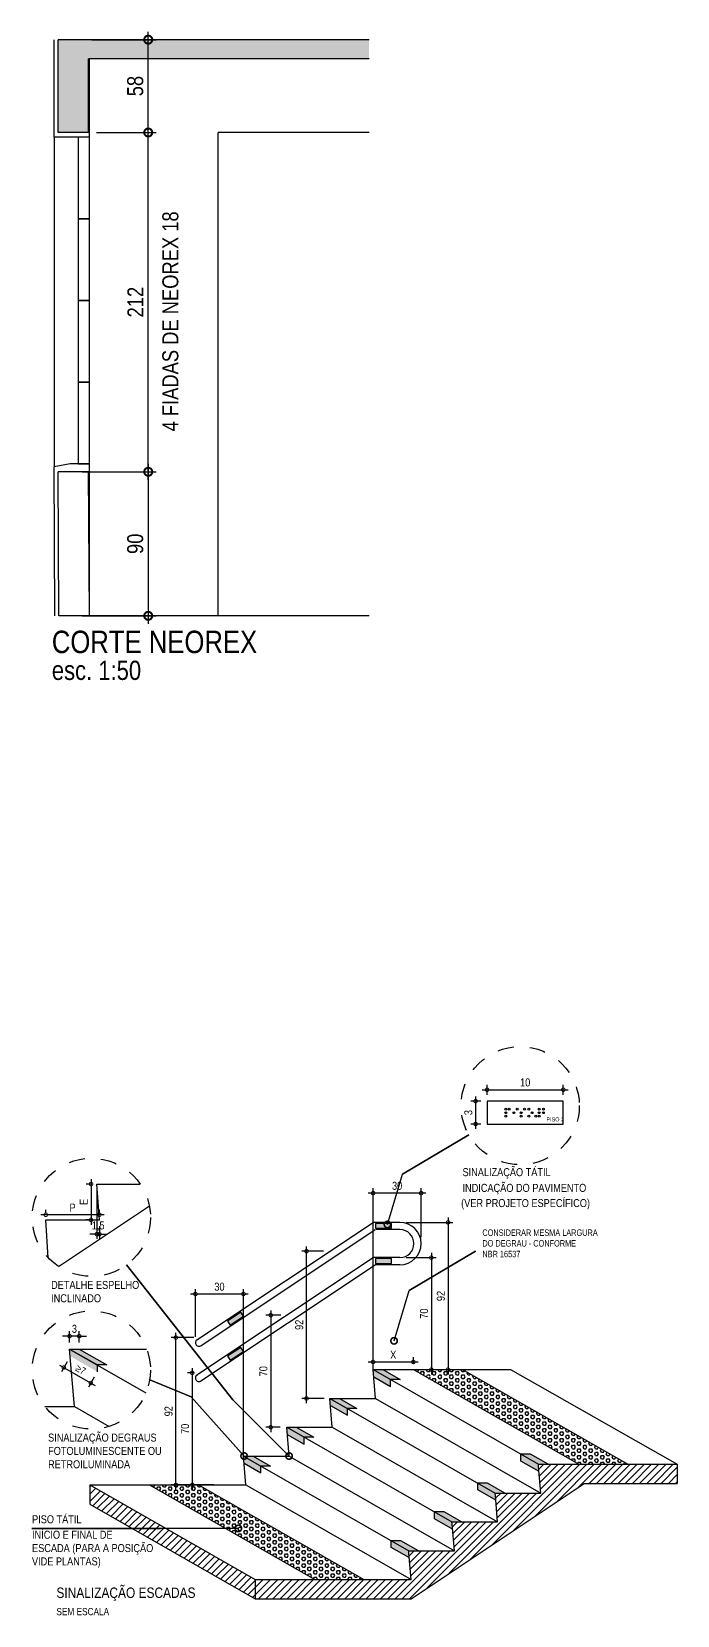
# Model space of a CAD drawing. Header units: metres. Extents: x -133 to 570, y -18 to 184.
# Drawn here: x 83.72 to 87.75, y 14.95 to 24.85 of the extents above; entities that cross this region are included whole.
import ezdxf
from ezdxf.enums import TextEntityAlignment as Align

# ---------------------------------------------------------------- set-up
doc = ezdxf.new("R2010")
doc.units = ezdxf.units.M
doc.header["$PDMODE"] = 1
doc.linetypes.add('8231-CRF-1$0$DASHDOT', pattern=[1, 0.5, -0.25, 0, -0.25])
doc.linetypes.add('DASHEDX2', pattern=[1.5, 1, -0.5])
for name, color, linetype in [('ARQ-ALV ACAB', 4, 'Continuous'), ('ARQ-AUX1', 1, 'Continuous'), ('ARQ-AUX3', 3, 'Continuous'), ('ARQ-DIM', 2, 'Continuous'), ('ARQ-PRJ', 7, 'DASHEDX2'), ('ARQ-SIM', 1, 'Continuous'), ('ARQ-TXT', 2, 'Continuous'), ('ARQ-TXT EMBASAM', 2, 'Continuous'), ('ES-CORTE', 2, 'Continuous')]:
    doc.layers.add(name, color=color, linetype=linetype)
doc.styles.add('8231-CRF-1$0$r80-e25', font='romans.shx', dxfattribs={"height": 0.05})
doc.styles.add('Adesa', font='ARIALN.TTF')
doc.dimstyles.new('8231-CRF-1$0$25', dxfattribs={"dimtxt": 0.01, "dimasz": 0.0505, "dimexe": 0.022, "dimexo": 0.0295, "dimgap": 0.012, "dimtad": 1, "dimzin": 4, "dimdsep": 46, "dimtxsty": '8231-CRF-1$0$r80-e25', "dimblk1": '8231-CRF-1$0$_DOTSMALL', "dimblk2": '8231-CRF-1$0$_DOTSMALL', "dimsah": 1, "dimcen": 0.1, "dimdle": 0.0275, "dimclrd": 1, "dimclre": 1, "dimclrt": 3, "dimadec": 0, "dimazin": 0, "dimtfac": 1, "dimtix": 1, "dimtmove": 2, "dimatfit": 3, "dimldrblk": '8231-CRF-1$0$_DOTSMALL', "dimfxl": 1, "dimtolj": 1, "dimtzin": 4, "dimarcsym": 0})
doc.dimstyles.new('ADESA 1-0025', dxfattribs={"dimtxt": 0.05, "dimasz": 0.045, "dimexe": 0.03, "dimexo": 0.04, "dimgap": 0.02, "dimtad": 1, "dimtoh": 1, "dimdec": 0, "dimlfac": 100, "dimzin": 4, "dimtxsty": 'Adesa', "dimblk": 'DOTSMALL', "dimcen": 1, "dimdle": 0.03, "dimclrd": 1, "dimclre": 1, "dimclrt": 256, "dimazin": 1, "dimtm": 1e-09, "dimtfac": 1, "dimtdec": 0, "dimtix": 1, "dimtmove": 2, "dimatfit": 0, "dimldrblk": 'DOTSMALL', "dimfxl": 0.8, "dimtvp": 2, "dimtolj": 1, "dimtzin": 0, "dimarcsym": 0})
doc.dimstyles.new('ADESA 1-0050', dxfattribs={"dimtxt": 0.1, "dimasz": 0.1, "dimexe": 0.05, "dimexo": 0.05, "dimgap": 0.03, "dimtad": 1, "dimdec": 1, "dimlfac": 100, "dimzin": 12, "dimtxsty": 'Adesa', "dimblk": 'DOTSMALL', "dimcen": 1, "dimdle": 0.05, "dimclrd": 1, "dimclre": 1, "dimclrt": 256, "dimazin": 3, "dimtm": 1e-09, "dimtfac": 1, "dimtdec": 1, "dimtmove": 1, "dimatfit": 0, "dimldrblk": 'DOTSMALL', "dimfxl": 0.8, "dimtvp": 2, "dimtolj": 1, "dimtzin": 0, "dimarcsym": 0})

# ---------------------------------------------------------------- blocks, each defined once
blk = doc.blocks.new('PL NEOREX 18')
at = {"layer": 'ARQ-AUX1'}
blk.add_lwpolyline([(0, 0), (0.51, 0), (0.51, -0.07), (0, -0.07)], close=True, dxfattribs=at)
blk = doc.blocks.new('_DotSmall')
at = {"color": 0, "linetype": 'ByBlock', "const_width": 0.5}
blk.add_lwpolyline([(-0.0625, 0, 1), (0.0625, 0, 1)], format="xyb", close=True, dxfattribs=at)
blk = doc.blocks.new('*D367')
at = {"layer": 'ARQ-DIM', "color": 1, "lineweight": -2, "transparency": 16777216}
for p, q in [((84.0312, 22.1), (84.4938, 22.1)), ((84.4438, 22.15), (84.4438, 21.15)), ((84.0312, 21.2), (84.4938, 21.2))]:
    blk.add_line(p, q, dxfattribs=at)
at = {"layer": 'Defpoints', "color": 0, "transparency": 16777216}
for p in [(83.9812, 22.1, 0), (83.9812, 21.2, 0), (84.4438, 21.2)]:
    blk.add_point(p, dxfattribs=at)
at = {"layer": 'ARQ-DIM', "color": 1, "lineweight": -2, "transparency": 16777216, "xscale": 0.1, "yscale": 0.1, "zscale": 0.1}
for p, rotation in [((84.4438, 22.1), 90), ((84.4438, 21.2), 270)]:
    blk.add_blockref('_DotSmall', p, dxfattribs=dict(at, rotation=rotation))
at = {"layer": 'ARQ-DIM', "transparency": 16777216, "insert": (84.3628, 21.65), "char_height": 0.1, "attachment_point": 5, "rotation": 90, "style": 'Adesa'}
blk.add_mtext('\\A1;90', dxfattribs=at)
blk = doc.blocks.new('*D368')
at = {"layer": 'ARQ-DIM', "color": 1, "lineweight": -2, "transparency": 16777216}
for p, q in [((84.4438, 22.05), (84.4438, 24.27)), ((84.1212, 24.22), (84.4938, 24.22)), ((84.0812, 22.1), (84.4938, 22.1))]:
    blk.add_line(p, q, dxfattribs=at)
at = {"layer": 'Defpoints', "color": 0, "transparency": 16777216}
for p in [(84.0712, 24.22, 0), (84.4438, 24.22), (84.0312, 22.1)]:
    blk.add_point(p, dxfattribs=at)
at = {"layer": 'ARQ-DIM', "color": 1, "lineweight": -2, "transparency": 16777216, "xscale": 0.1, "yscale": 0.1, "zscale": 0.1}
for p, rotation in [((84.4438, 24.22), 90), ((84.4438, 22.1), 270)]:
    blk.add_blockref('_DotSmall', p, dxfattribs=dict(at, rotation=rotation))
at = {"layer": 'ARQ-DIM', "transparency": 16777216, "insert": (84.3636, 23.16), "char_height": 0.1, "attachment_point": 5, "rotation": 90, "style": 'Adesa'}
blk.add_mtext('\\A1;212', dxfattribs=at)
blk = doc.blocks.new('*D369')
at = {"layer": 'ARQ-DIM', "color": 1, "lineweight": -2, "transparency": 16777216}
for p, q in [((84.4438, 24.17), (84.4438, 24.85)), ((84.0912, 24.8), (84.4938, 24.8)), ((84.1212, 24.22), (84.4938, 24.22))]:
    blk.add_line(p, q, dxfattribs=at)
at = {"layer": 'Defpoints', "color": 0, "transparency": 16777216}
for p in [(84.0412, 24.8, 0), (84.4438, 24.8), (84.0712, 24.22, 0)]:
    blk.add_point(p, dxfattribs=at)
at = {"layer": 'ARQ-DIM', "color": 1, "lineweight": -2, "transparency": 16777216, "xscale": 0.1, "yscale": 0.1, "zscale": 0.1}
for p, rotation in [((84.4438, 24.8), 90), ((84.4438, 24.22), 270)]:
    blk.add_blockref('_DotSmall', p, dxfattribs=dict(at, rotation=rotation))
at = {"layer": 'ARQ-DIM', "transparency": 16777216, "insert": (84.3628, 24.51), "char_height": 0.1, "attachment_point": 5, "rotation": 90, "style": 'Adesa'}
blk.add_mtext('\\A1;58', dxfattribs=at)
blk = doc.blocks.new('*D516')
at = {"layer": 'ARQ-DIM', "color": 1, "lineweight": -2, "transparency": 16777216}
for p, q in [((86.5309, 18.2389), (87.0671, 18.2389)), ((86.5609, 18.2073), (86.5609, 18.2689)), ((87.0371, 18.2073), (87.0371, 18.2689))]:
    blk.add_line(p, q, dxfattribs=at)
at = {"layer": 'Defpoints', "color": 0, "transparency": 16777216}
for p in [(87.0371, 18.2389), (86.5609, 18.1673), (87.0371, 18.1673)]:
    blk.add_point(p, dxfattribs=at)
at = {"layer": 'ARQ-DIM', "color": 1, "lineweight": -2, "transparency": 16777216, "xscale": 0.045, "yscale": 0.045, "zscale": 0.045, "rotation": 180}
blk.add_blockref('_DotSmall', (86.5609, 18.2389), dxfattribs=at)
at = {"layer": 'ARQ-DIM', "color": 1, "lineweight": -2, "transparency": 16777216, "xscale": 0.045, "yscale": 0.045, "zscale": 0.045}
blk.add_blockref('_DotSmall', (87.0371, 18.2389), dxfattribs=at)
at = {"layer": 'ARQ-DIM', "transparency": 16777216, "insert": (86.799, 18.2844), "char_height": 0.05, "attachment_point": 5, "style": 'Adesa'}
blk.add_mtext('\\A1;10', dxfattribs=at)
blk = doc.blocks.new('*D517')
at = {"layer": 'ARQ-DIM', "color": 1, "lineweight": -2, "transparency": 16777216}
for p, q in [((86.521, 18.1673), (86.4592, 18.1673)), ((86.4892, 18.1973), (86.4892, 17.9945)), ((86.5209, 18.0245), (86.4592, 18.0245))]:
    blk.add_line(p, q, dxfattribs=at)
at = {"layer": 'Defpoints', "color": 0, "transparency": 16777216}
for p in [(86.561, 18.1673), (86.4892, 18.0245), (86.5609, 18.0245)]:
    blk.add_point(p, dxfattribs=at)
at = {"layer": 'ARQ-DIM', "color": 1, "lineweight": -2, "transparency": 16777216, "xscale": 0.045, "yscale": 0.045, "zscale": 0.045}
for p, rotation in [((86.4892, 18.1673), 90), ((86.4892, 18.0245), 270)]:
    blk.add_blockref('_DotSmall', p, dxfattribs=dict(at, rotation=rotation))
at = {"layer": 'ARQ-DIM', "transparency": 16777216, "insert": (86.4437, 18.0959), "char_height": 0.05, "attachment_point": 5, "rotation": 90, "style": 'Adesa'}
blk.add_mtext('\\A1;3', dxfattribs=at)
blk = doc.blocks.new('8231-CRF-1$0$_DOTSMALL')
at = {"color": 0, "linetype": 'ByBlock', "const_width": 0.5}
blk.add_lwpolyline([(-0.0625, 0, 1), (0.0625, 0, 1)], format="xyb", close=True, dxfattribs=at)
blk = doc.blocks.new('*D503')
at = {"layer": 'ARQ-DIM', "color": 1, "lineweight": -2, "transparency": 16777216}
for p, q in [((86.3173, 17.44), (86.3173, 16.46)), ((86.1903, 17.41), (86.3473, 17.41)), ((86.2241, 16.49), (86.3473, 16.49))]:
    blk.add_line(p, q, dxfattribs=at)
at = {"layer": 'Defpoints', "color": 0, "transparency": 16777216}
for p in [(86.1503, 17.41), (86.1841, 16.49), (86.3173, 16.49)]:
    blk.add_point(p, dxfattribs=at)
at = {"layer": 'ARQ-DIM', "color": 1, "lineweight": -2, "transparency": 16777216, "xscale": 0.045, "yscale": 0.045, "zscale": 0.045}
for p, rotation in [((86.3173, 17.41), 90), ((86.3173, 16.49), 270)]:
    blk.add_blockref('_DotSmall', p, dxfattribs=dict(at, rotation=rotation))
at = {"layer": 'ARQ-DIM', "transparency": 16777216, "insert": (86.2717, 16.95), "char_height": 0.05, "attachment_point": 5, "rotation": 90, "style": 'Adesa'}
blk.add_mtext('\\A1;92', dxfattribs=at)
blk = doc.blocks.new('*D518')
at = {"layer": 'ARQ-DIM', "color": 1, "lineweight": -2, "transparency": 16777216}
for p, q in [((84.1234, 17.6097), (84.1234, 17.3065)), ((84.1234, 17.3365), (84.0784, 17.3365)), ((84.1384, 17.3365), (84.1234, 17.3365)), ((84.1384, 17.3857), (84.1384, 17.3065)), ((84.1384, 17.3365), (84.1834, 17.3365))]:
    blk.add_line(p, q, dxfattribs=at)
at = {"layer": 'Defpoints', "color": 0, "transparency": 16777216}
for p in [(84.1234, 17.6497), (84.1384, 17.4257), (84.1234, 17.3365)]:
    blk.add_point(p, dxfattribs=at)
at = {"layer": 'ARQ-DIM', "color": 1, "lineweight": -2, "transparency": 16777216, "xscale": 0.045, "yscale": 0.045, "zscale": 0.045}
blk.add_blockref('_DotSmall', (84.1234, 17.3365), dxfattribs=at)
at = {"layer": 'ARQ-DIM', "color": 1, "lineweight": -2, "transparency": 16777216, "xscale": 0.045, "yscale": 0.045, "zscale": 0.045, "rotation": 180}
blk.add_blockref('_DotSmall', (84.1384, 17.3365), dxfattribs=at)
at = {"layer": 'ARQ-DIM', "transparency": 16777216, "insert": (84.1309, 17.3866), "char_height": 0.05, "attachment_point": 5, "style": 'Adesa'}
blk.add_mtext('\\A1;1,5', dxfattribs=at)
blk = doc.blocks.new('*D504')
at = {"layer": 'ARQ-DIM', "color": 1, "lineweight": -2, "transparency": 16777216}
for p, q in [((83.9363, 16.5391), (83.9009, 16.4773)), ((83.8898, 16.5182), (84.1117, 16.3912)), ((84.1061, 16.4419), (84.0707, 16.3801))]:
    blk.add_line(p, q, dxfattribs=at)
at = {"layer": 'Defpoints', "color": 0, "transparency": 16777216}
for p in [(83.9562, 16.5739), (84.126, 16.4767), (84.0856, 16.4061)]:
    blk.add_point(p, dxfattribs=at)
at = {"layer": 'ARQ-DIM', "color": 1, "lineweight": -2, "transparency": 16777216, "xscale": 0.045, "yscale": 0.045, "zscale": 0.045}
for p, rotation in [((83.9158, 16.5033), 150.2168436755232), ((84.0856, 16.4061), 330.2168436755232)]:
    blk.add_blockref('_DotSmall', p, dxfattribs=dict(at, rotation=rotation))
at = {"layer": 'ARQ-DIM', "transparency": 16777216, "insert": (84.0215, 16.4911), "char_height": 0.05, "attachment_point": 5, "rotation": 330.21684, "style": 'Adesa'}
blk.add_mtext('\\A1;{\\H0.875x;≥7}', dxfattribs=at)
blk = doc.blocks.new('*D505')
at = {"layer": 'ARQ-DIM', "color": 1, "lineweight": -2, "transparency": 16777216}
for p, q in [((83.9524, 16.6588), (83.9524, 16.7294)), ((84.0124, 16.6588), (84.0124, 16.7294)), ((83.9524, 16.6994), (83.9074, 16.6994)), ((84.0124, 16.6994), (83.9524, 16.6994)), ((84.0124, 16.6994), (84.0574, 16.6994))]:
    blk.add_line(p, q, dxfattribs=at)
at = {"layer": 'Defpoints', "color": 0, "transparency": 16777216}
for p in [(83.9524, 16.6994), (83.9524, 16.6188), (84.0124, 16.6188)]:
    blk.add_point(p, dxfattribs=at)
at = {"layer": 'ARQ-DIM', "color": 1, "lineweight": -2, "transparency": 16777216, "xscale": 0.045, "yscale": 0.045, "zscale": 0.045}
blk.add_blockref('_DotSmall', (83.9524, 16.6994), dxfattribs=at)
at = {"layer": 'ARQ-DIM', "color": 1, "lineweight": -2, "transparency": 16777216, "xscale": 0.045, "yscale": 0.045, "zscale": 0.045, "rotation": 180}
blk.add_blockref('_DotSmall', (84.0124, 16.6994), dxfattribs=at)
at = {"layer": 'ARQ-DIM', "transparency": 16777216, "insert": (83.9824, 16.7449), "char_height": 0.05, "attachment_point": 5, "style": 'Adesa'}
blk.add_mtext('\\A1;3', dxfattribs=at)
blk = doc.blocks.new('*D506')
at = {"layer": 'ARQ-DIM', "color": 1, "lineweight": -2, "transparency": 16777216}
for p, q in [((86.2127, 17.22), (86.2127, 16.46)), ((86.1903, 17.19), (86.2427, 17.19)), ((86.1403, 16.49), (86.2427, 16.49))]:
    blk.add_line(p, q, dxfattribs=at)
at = {"layer": 'Defpoints', "color": 0, "transparency": 16777216}
for p in [(86.1503, 17.19), (86.1003, 16.49), (86.2127, 16.49)]:
    blk.add_point(p, dxfattribs=at)
at = {"layer": 'ARQ-DIM', "color": 1, "lineweight": -2, "transparency": 16777216, "xscale": 0.045, "yscale": 0.045, "zscale": 0.045}
for p, rotation in [((86.2127, 17.19), 90), ((86.2127, 16.49), 270)]:
    blk.add_blockref('_DotSmall', p, dxfattribs=dict(at, rotation=rotation))
at = {"layer": 'ARQ-DIM', "transparency": 16777216, "insert": (86.1672, 16.84), "char_height": 0.05, "attachment_point": 5, "rotation": 90, "style": 'Adesa'}
blk.add_mtext('\\A1;70', dxfattribs=at)
blk = doc.blocks.new('*D519')
at = {"layer": 'ARQ-DIM', "color": 1, "lineweight": -2, "transparency": 16777216}
for p, q in [((84.1684, 17.4575), (83.7734, 17.4575)), ((83.8034, 17.4657), (83.8034, 17.4875)), ((84.1384, 17.4657), (84.1384, 17.4875))]:
    blk.add_line(p, q, dxfattribs=at)
at = {"layer": 'Defpoints', "color": 0, "transparency": 16777216}
for p in [(83.8034, 17.4575), (83.8034, 17.4257), (84.1384, 17.4257)]:
    blk.add_point(p, dxfattribs=at)
at = {"layer": 'ARQ-DIM', "color": 1, "lineweight": -2, "transparency": 16777216, "xscale": 0.045, "yscale": 0.045, "zscale": 0.045, "rotation": 180}
blk.add_blockref('_DotSmall', (83.8034, 17.4575), dxfattribs=at)
at = {"layer": 'ARQ-DIM', "color": 1, "lineweight": -2, "transparency": 16777216, "xscale": 0.045, "yscale": 0.045, "zscale": 0.045}
blk.add_blockref('_DotSmall', (84.1384, 17.4575), dxfattribs=at)
at = {"layer": 'ARQ-DIM', "transparency": 16777216, "insert": (83.9709, 17.5025), "char_height": 0.05, "attachment_point": 5, "style": 'Adesa'}
blk.add_mtext('\\A1;P', dxfattribs=at)
blk = doc.blocks.new('*D520')
at = {"layer": 'ARQ-DIM', "color": 1, "lineweight": -2, "transparency": 16777216}
for p, q in [((84.0834, 17.6497), (84.0562, 17.6497)), ((84.0862, 17.6797), (84.0862, 17.3957)), ((84.0834, 17.4257), (84.0562, 17.4257))]:
    blk.add_line(p, q, dxfattribs=at)
at = {"layer": 'Defpoints', "color": 0, "transparency": 16777216}
for p in [(84.1234, 17.6497), (84.0862, 17.4257), (84.1234, 17.4257)]:
    blk.add_point(p, dxfattribs=at)
at = {"layer": 'ARQ-DIM', "color": 1, "lineweight": -2, "transparency": 16777216, "xscale": 0.045, "yscale": 0.045, "zscale": 0.045}
for p, rotation in [((84.0862, 17.6497), 90), ((84.0862, 17.4257), 270)]:
    blk.add_blockref('_DotSmall', p, dxfattribs=dict(at, rotation=rotation))
at = {"layer": 'ARQ-DIM', "transparency": 16777216, "insert": (84.0412, 17.5377), "char_height": 0.05, "attachment_point": 5, "rotation": 90, "style": 'Adesa'}
blk.add_mtext('\\A1;E', dxfattribs=at)
blk = doc.blocks.new('*D507')
at = {"layer": 'ARQ-DIM', "color": 1, "lineweight": -2, "transparency": 16777216}
for p, q in [((85.8187, 16.538), (86.1303, 16.538)), ((85.8487, 16.53), (85.8487, 16.568)), ((86.1003, 16.53), (86.1003, 16.568))]:
    blk.add_line(p, q, dxfattribs=at)
at = {"layer": 'Defpoints', "color": 0, "transparency": 16777216}
for p in [(86.1003, 16.538), (85.8487, 16.49), (86.1003, 16.49)]:
    blk.add_point(p, dxfattribs=at)
at = {"layer": 'ARQ-DIM', "color": 1, "lineweight": -2, "transparency": 16777216, "xscale": 0.045, "yscale": 0.045, "zscale": 0.045, "rotation": 180}
blk.add_blockref('_DotSmall', (85.8487, 16.538), dxfattribs=at)
at = {"layer": 'ARQ-DIM', "color": 1, "lineweight": -2, "transparency": 16777216, "xscale": 0.045, "yscale": 0.045, "zscale": 0.045}
blk.add_blockref('_DotSmall', (86.1003, 16.538), dxfattribs=at)
at = {"layer": 'ARQ-DIM', "transparency": 16777216, "insert": (85.9745, 16.583), "char_height": 0.05, "attachment_point": 5, "style": 'Adesa'}
blk.add_mtext('\\A1;X', dxfattribs=at)
blk = doc.blocks.new('*D508')
at = {"layer": 'ARQ-DIM', "color": 1, "lineweight": -2, "transparency": 16777216}
for p, q in [((86.3173, 17.44), (86.3173, 16.46)), ((86.0562, 17.41), (86.3473, 17.41)), ((86.2241, 16.49), (86.3473, 16.49))]:
    blk.add_line(p, q, dxfattribs=at)
at = {"layer": 'Defpoints', "color": 0, "transparency": 16777216}
for p in [(86.0162, 17.41), (86.1841, 16.49), (86.3173, 16.49)]:
    blk.add_point(p, dxfattribs=at)
at = {"layer": 'ARQ-DIM', "color": 1, "lineweight": -2, "transparency": 16777216, "xscale": 0.045, "yscale": 0.045, "zscale": 0.045}
for p, rotation in [((86.3173, 17.41), 90), ((86.3173, 16.49), 270)]:
    blk.add_blockref('_DotSmall', p, dxfattribs=dict(at, rotation=rotation))
at = {"layer": 'ARQ-DIM', "transparency": 16777216, "insert": (86.2717, 16.95), "char_height": 0.05, "attachment_point": 5, "rotation": 90, "style": 'Adesa'}
blk.add_mtext('\\A1;92', dxfattribs=at)
blk = doc.blocks.new('*D509')
at = {"layer": 'ARQ-DIM', "color": 1, "lineweight": -2, "transparency": 16777216}
for p, q in [((85.8487, 17.45), (85.8487, 17.623)), ((86.1487, 17.3175), (86.1487, 17.623)), ((86.1787, 17.593), (85.8187, 17.593))]:
    blk.add_line(p, q, dxfattribs=at)
at = {"layer": 'Defpoints', "color": 0, "transparency": 16777216}
for p in [(85.8487, 17.593), (85.8487, 17.41), (86.1487, 17.2775)]:
    blk.add_point(p, dxfattribs=at)
at = {"layer": 'ARQ-DIM', "color": 1, "lineweight": -2, "transparency": 16777216, "xscale": 0.045, "yscale": 0.045, "zscale": 0.045, "rotation": 180}
blk.add_blockref('_DotSmall', (85.8487, 17.593), dxfattribs=at)
at = {"layer": 'ARQ-DIM', "color": 1, "lineweight": -2, "transparency": 16777216, "xscale": 0.045, "yscale": 0.045, "zscale": 0.045}
blk.add_blockref('_DotSmall', (86.1487, 17.593), dxfattribs=at)
at = {"layer": 'ARQ-DIM', "transparency": 16777216, "insert": (85.9987, 17.6385), "char_height": 0.05, "attachment_point": 5, "style": 'Adesa'}
blk.add_mtext('\\A1;30', dxfattribs=at)
blk = doc.blocks.new('*D510')
at = {"layer": 'ARQ-DIM', "color": 1, "lineweight": -2, "transparency": 16777216}
for p, q in [((84.7287, 16.69), (84.5863, 16.69)), ((84.6163, 15.74), (84.6163, 16.72)), ((84.8537, 15.77), (84.5863, 15.77))]:
    blk.add_line(p, q, dxfattribs=at)
at = {"layer": 'Defpoints', "color": 0, "transparency": 16777216}
for p in [(84.6163, 16.69), (84.7687, 16.69), (84.8937, 15.77)]:
    blk.add_point(p, dxfattribs=at)
at = {"layer": 'ARQ-DIM', "color": 1, "lineweight": -2, "transparency": 16777216, "xscale": 0.045, "yscale": 0.045, "zscale": 0.045}
for p, rotation in [((84.6163, 16.69), 90), ((84.6163, 15.77), 270)]:
    blk.add_blockref('_DotSmall', p, dxfattribs=dict(at, rotation=rotation))
at = {"layer": 'ARQ-DIM', "transparency": 16777216, "insert": (84.5708, 16.23), "char_height": 0.05, "attachment_point": 5, "rotation": 90, "style": 'Adesa'}
blk.add_mtext('\\A1;92', dxfattribs=at)
blk = doc.blocks.new('*D511')
at = {"layer": 'ARQ-DIM', "color": 1, "lineweight": -2, "transparency": 16777216}
for p, q in [((84.7087, 16.9628), (85.0687, 16.9628)), ((84.7387, 16.6942), (84.7387, 16.9928)), ((85.0387, 16.8569), (85.0387, 16.9928))]:
    blk.add_line(p, q, dxfattribs=at)
at = {"layer": 'Defpoints', "color": 0, "transparency": 16777216}
for p in [(85.0387, 16.9628), (85.0387, 16.8169), (84.7387, 16.6542)]:
    blk.add_point(p, dxfattribs=at)
at = {"layer": 'ARQ-DIM', "color": 1, "lineweight": -2, "transparency": 16777216, "xscale": 0.045, "yscale": 0.045, "zscale": 0.045, "rotation": 180}
blk.add_blockref('_DotSmall', (84.7387, 16.9628), dxfattribs=at)
at = {"layer": 'ARQ-DIM', "color": 1, "lineweight": -2, "transparency": 16777216, "xscale": 0.045, "yscale": 0.045, "zscale": 0.045}
blk.add_blockref('_DotSmall', (85.0387, 16.9628), dxfattribs=at)
at = {"layer": 'ARQ-DIM', "transparency": 16777216, "insert": (84.8887, 17.0083), "char_height": 0.05, "attachment_point": 5, "style": 'Adesa'}
blk.add_mtext('\\A1;30', dxfattribs=at)
blk = doc.blocks.new('*D512')
at = {"layer": 'ARQ-DIM', "color": 1, "lineweight": -2, "transparency": 16777216}
for p, q in [((84.7287, 16.47), (84.689, 16.47)), ((84.719, 16.5), (84.719, 15.74)), ((84.7787, 15.77), (84.689, 15.77))]:
    blk.add_line(p, q, dxfattribs=at)
at = {"layer": 'Defpoints', "color": 0, "transparency": 16777216}
for p in [(84.7687, 16.47), (84.719, 15.77), (84.8187, 15.77)]:
    blk.add_point(p, dxfattribs=at)
at = {"layer": 'ARQ-DIM', "color": 1, "lineweight": -2, "transparency": 16777216, "xscale": 0.045, "yscale": 0.045, "zscale": 0.045}
for p, rotation in [((84.719, 16.47), 90), ((84.719, 15.77), 270)]:
    blk.add_blockref('_DotSmall', p, dxfattribs=dict(at, rotation=rotation))
at = {"layer": 'ARQ-DIM', "transparency": 16777216, "insert": (84.6735, 16.12), "char_height": 0.05, "attachment_point": 5, "rotation": 90, "style": 'Adesa'}
blk.add_mtext('\\A1;70', dxfattribs=at)
blk = doc.blocks.new('*D513')
at = {"layer": 'ARQ-DIM', "color": 1, "lineweight": -2, "transparency": 16777216}
for p, q in [((86.2127, 17.22), (86.2127, 16.46)), ((86.0562, 17.19), (86.2427, 17.19)), ((86.1403, 16.49), (86.2427, 16.49))]:
    blk.add_line(p, q, dxfattribs=at)
at = {"layer": 'Defpoints', "color": 0, "transparency": 16777216}
for p in [(86.0162, 17.19), (86.1003, 16.49), (86.2127, 16.49)]:
    blk.add_point(p, dxfattribs=at)
at = {"layer": 'ARQ-DIM', "color": 1, "lineweight": -2, "transparency": 16777216, "xscale": 0.045, "yscale": 0.045, "zscale": 0.045}
for p, rotation in [((86.2127, 17.19), 90), ((86.2127, 16.49), 270)]:
    blk.add_blockref('_DotSmall', p, dxfattribs=dict(at, rotation=rotation))
at = {"layer": 'ARQ-DIM', "transparency": 16777216, "insert": (86.1672, 16.84), "char_height": 0.05, "attachment_point": 5, "rotation": 90, "style": 'Adesa'}
blk.add_mtext('\\A1;70', dxfattribs=at)
blk = doc.blocks.new('*D514')
at = {"layer": 'ARQ-DIM', "color": 1, "lineweight": -2, "transparency": 16777216}
for p, q in [((85.2726, 16.83), (85.179, 16.83)), ((85.209, 16.86), (85.209, 16.1)), ((85.2687, 16.13), (85.179, 16.13))]:
    blk.add_line(p, q, dxfattribs=at)
at = {"layer": 'Defpoints', "color": 0, "transparency": 16777216}
for p in [(85.3126, 16.83), (85.209, 16.13), (85.3087, 16.13)]:
    blk.add_point(p, dxfattribs=at)
at = {"layer": 'ARQ-DIM', "color": 1, "lineweight": -2, "transparency": 16777216, "xscale": 0.045, "yscale": 0.045, "zscale": 0.045}
for p, rotation in [((85.209, 16.83), 90), ((85.209, 16.13), 270)]:
    blk.add_blockref('_DotSmall', p, dxfattribs=dict(at, rotation=rotation))
at = {"layer": 'ARQ-DIM', "transparency": 16777216, "insert": (85.1635, 16.48), "char_height": 0.05, "attachment_point": 5, "rotation": 90, "style": 'Adesa'}
blk.add_mtext('\\A1;70', dxfattribs=at)
blk = doc.blocks.new('*D515')
at = {"layer": 'ARQ-DIM', "color": 1, "lineweight": -2, "transparency": 16777216}
for p, q in [((85.5387, 17.23), (85.4028, 17.23)), ((85.4328, 16.28), (85.4328, 17.26)), ((85.5424, 16.31), (85.4028, 16.31))]:
    blk.add_line(p, q, dxfattribs=at)
at = {"layer": 'Defpoints', "color": 0, "transparency": 16777216}
for p in [(85.4328, 17.23), (85.5787, 17.23), (85.5824, 16.31)]:
    blk.add_point(p, dxfattribs=at)
at = {"layer": 'ARQ-DIM', "color": 1, "lineweight": -2, "transparency": 16777216, "xscale": 0.045, "yscale": 0.045, "zscale": 0.045}
for p, rotation in [((85.4328, 17.23), 90), ((85.4328, 16.31), 270)]:
    blk.add_blockref('_DotSmall', p, dxfattribs=dict(at, rotation=rotation))
at = {"layer": 'ARQ-DIM', "transparency": 16777216, "insert": (85.3873, 16.77), "char_height": 0.05, "attachment_point": 5, "rotation": 90, "style": 'Adesa'}
blk.add_mtext('\\A1;92', dxfattribs=at)

msp = doc.modelspace()

# ---------------------------------------------------------------- hatches: boundary and pattern name
h = msp.add_hatch(color=8)
h.dxf.hatch_style = 1
h.paths.add_polyline_path([(85.8239, 24.68), (85.8239, 24.8), (83.8812, 24.8), (83.8812, 24.22), (84.0712, 24.22), (84.0712, 24.68)])
h = msp.add_hatch(color=8)
h.dxf.hatch_style = 1
h.paths.add_polyline_path([(84.126, 16.5195), (84.186, 16.5195), (84.0124, 16.6188), (83.9524, 16.6188)])
h = msp.add_hatch(color=8)
h.dxf.hatch_style = 1
h.paths.add_polyline_path([(84.126, 16.4767), (84.126, 16.5195), (83.9524, 16.6188), (83.9562, 16.5739)])
h = msp.add_hatch()
h.set_pattern_fill('HEX', color=8, scale=0.003805)
h.set_pattern_definition([(0, (-591.959186, -131.428663), (0, 0.0209261583), [0.0120817231, -0.0241634463]), (120, (-591.959186, -131.428663), (-0.0181225847, -0.01046307916), [0.0120817231, -0.0241634463]), (60, (-591.947104, -131.428663), (-0.0181225847, 0.01046307916), [0.0120817231, -0.0241634463])])
h.paths.add_polyline_path([(86.407, 16.49), (86.1003, 16.49), (87.1333, 15.8988), (87.4399, 15.8988)])
h = msp.add_hatch()
h.set_pattern_fill('ANSI31', color=2, scale=0.01, style=0)
h.set_pattern_definition([(45, (-804.408758, -175.145087), (-0.0224506403, 0.0224506403), [])])
h.paths.add_polyline_path([(87.1669, 15.7788), (87.7494, 15.7788), (87.7494, 15.8988), (86.8816, 15.8988), (86.8829, 15.8839), (86.8966, 15.7188), (86.6116, 15.7188), (86.6129, 15.7038), (86.6266, 15.5388), (86.3416, 15.5388), (86.3429, 15.5239), (86.3566, 15.3588), (86.0716, 15.3588), (86.0729, 15.3439), (86.0866, 15.1788), (85.1123, 15.1788), (84.0793, 15.77), (84.0793, 15.65), (85.1123, 15.0588), (86.0869, 15.0588)])
h = msp.add_hatch()
h.set_pattern_fill('HEX', color=8, scale=0.003805)
h.set_pattern_definition([(0, (-593.607485, -132.148663), (0, 0.0209261583), [0.0120817231, -0.0241634463]), (120, (-593.607485, -132.148663), (-0.0181225847, -0.01046307916), [0.0120817231, -0.0241634463]), (60, (-593.595403, -132.148663), (-0.0181225847, 0.01046307916), [0.0120817231, -0.0241634463])])
h.paths.add_polyline_path([(84.7587, 15.77), (84.452, 15.77), (85.485, 15.1788), (85.7916, 15.1788)])
at = {"layer": 'ARQ-AUX3'}
h = msp.add_hatch(color=1, dxfattribs=at)
h.dxf.hatch_style = 1
edge = h.paths.add_edge_path()
edge.add_arc((86.6774, 18.1168), 0.00591, 0, 360)
edge = h.paths.add_edge_path()
edge.add_arc((86.6774, 18.0738), 0.00591, 0, 360)
edge = h.paths.add_edge_path()
edge.add_arc((86.6987, 18.1168), 0.00591, 0, 360)
edge = h.paths.add_edge_path()
edge.add_arc((86.6774, 18.0953), 0.00591, 0, 360)
edge = h.paths.add_edge_path()
edge.add_arc((86.7287, 18.0953), 0.00591, 0, 360)
edge = h.paths.add_edge_path()
edge.add_arc((86.7734, 18.0953), 0.00591, 0, 360)
edge = h.paths.add_edge_path()
edge.add_arc((86.8417, 18.0953), 0.00591, 0, 360)
edge = h.paths.add_edge_path()
edge.add_arc((86.8211, 18.0738), 0.00591, 0, 360)
edge = h.paths.add_edge_path()
edge.add_arc((86.7734, 18.0738), 0.00591, 0, 360)
edge = h.paths.add_edge_path()
edge.add_arc((86.8211, 18.1168), 0.00591, 0, 360)
edge = h.paths.add_edge_path()
edge.add_arc((86.7941, 18.1168), 0.00591, 0, 360)
edge = h.paths.add_edge_path()
edge.add_arc((86.7497, 18.1168), 0.00591, 0, 360)
edge = h.paths.add_edge_path()
edge.add_arc((86.886, 18.0953), 0.00591, 0, 360)
edge = h.paths.add_edge_path()
edge.add_arc((86.9125, 18.0953), 0.00591, 0, 360)
edge = h.paths.add_edge_path()
edge.add_arc((86.886, 18.0738), 0.00591, 0, 360)
edge = h.paths.add_edge_path()
edge.add_arc((86.8649, 18.0738), 0.00591, 0, 360)
edge = h.paths.add_edge_path()
edge.add_arc((86.9125, 18.1168), 0.00591, 0, 360)
edge = h.paths.add_edge_path()
edge.add_arc((86.886, 18.1168), 0.00591, 0, 360)
at = {"layer": 'ARQ-DIM'}
h = msp.add_hatch(color=8, dxfattribs=at)
h.dxf.hatch_style = 1
h.paths.add_polyline_path([(85.8487, 16.49), (85.8524, 16.445), (85.9578, 16.3847), (85.9578, 16.4275)])
h.paths.add_polyline_path([(85.9087, 16.49), (85.8487, 16.49), (85.9578, 16.4275), (86.0178, 16.4275)])
h = msp.add_hatch(color=8, dxfattribs=at)
h.dxf.hatch_style = 1
h.paths.add_polyline_path([(85.5787, 16.31), (85.5824, 16.265), (85.6878, 16.2047), (85.6878, 16.2475)])
h.paths.add_polyline_path([(85.6387, 16.31), (85.5787, 16.31), (85.6878, 16.2475), (85.7478, 16.2475)])
h = msp.add_hatch(color=8, dxfattribs=at)
h.dxf.hatch_style = 1
h.paths.add_polyline_path([(85.3087, 16.13), (85.3124, 16.085), (85.4178, 16.0247), (85.4178, 16.0675)])
h.paths.add_polyline_path([(85.3687, 16.13), (85.3087, 16.13), (85.4178, 16.0675), (85.4778, 16.0675)])
h = msp.add_hatch(color=8, dxfattribs=at)
h.dxf.hatch_style = 1
h.paths.add_polyline_path([(85.0387, 15.95), (85.0424, 15.905), (85.1478, 15.8447), (85.1478, 15.8875)])
h.paths.add_polyline_path([(85.0987, 15.95), (85.0387, 15.95), (85.1478, 15.8875), (85.2078, 15.8875)])
h = msp.add_hatch(color=8, dxfattribs=at)
h.dxf.hatch_style = 1
h.paths.add_polyline_path([(86.8816, 15.8988), (86.8854, 15.8538), (86.7725, 15.9184), (86.7725, 15.9613)])
h.paths.add_polyline_path([(86.9416, 15.8988), (86.8816, 15.8988), (86.7725, 15.9613), (86.8325, 15.9613)])
h = msp.add_hatch(color=8, dxfattribs=at)
h.dxf.hatch_style = 1
h.paths.add_polyline_path([(86.6116, 15.7188), (86.6154, 15.6738), (86.5025, 15.7384), (86.5025, 15.7813)])
h.paths.add_polyline_path([(86.6716, 15.7188), (86.6116, 15.7188), (86.5025, 15.7813), (86.5625, 15.7813)])
h = msp.add_hatch(color=8, dxfattribs=at)
h.dxf.hatch_style = 1
h.paths.add_polyline_path([(86.3416, 15.5388), (86.3454, 15.4938), (86.2325, 15.5584), (86.2325, 15.6013)])
h.paths.add_polyline_path([(86.4016, 15.5388), (86.3416, 15.5388), (86.2325, 15.6013), (86.2925, 15.6013)])
h = msp.add_hatch(color=8, dxfattribs=at)
h.dxf.hatch_style = 1
h.paths.add_polyline_path([(86.0716, 15.3588), (86.0754, 15.3138), (85.9625, 15.3784), (85.9625, 15.4213)])
h.paths.add_polyline_path([(86.1316, 15.3588), (86.0716, 15.3588), (85.9625, 15.4213), (86.0225, 15.4213)])
at = {"layer": 'ARQ-PRJ'}
h = msp.add_hatch(color=254, dxfattribs=at)
h.dxf.hatch_style = 1
h.paths.add_polyline_path([(85.863, 17.4035), (85.863, 17.3735), (85.963, 17.3735), (85.963, 17.4035)])
h.paths.add_polyline_path([(85.863, 17.1835), (85.863, 17.1535), (85.963, 17.1535), (85.963, 17.1835)])
h = msp.add_hatch(color=254, dxfattribs=at)
h.dxf.hatch_style = 1
h.paths.add_polyline_path([(84.9388, 16.7934), (84.9555, 16.7685), (85.0387, 16.8239), (85.022, 16.8489)])
h.paths.add_polyline_path([(84.9388, 16.5734), (84.9555, 16.5485), (85.0387, 16.6039), (85.022, 16.6289)])

# ---------------------------------------------------------------- linework, layer by layer
at = {"color": 2}
for p, q in [((84.1384, 17.4257), (84.1234, 17.6497)), ((84.1234, 17.6497), (84.3937, 17.6497)), ((83.8193, 17.1888), (83.8034, 17.4257)), ((83.8034, 17.4257), (84.1384, 17.4257)), ((83.9524, 16.6188), (84.4296, 16.3457)), ((85.8487, 16.49), (86.8816, 15.8988)), ((86.7062, 16.49), (87.7494, 15.8988)), ((83.9824, 16.2588), (84.1987, 16.1351)), ((85.5787, 16.31), (86.6116, 15.7188)), ((85.8637, 16.31), (86.8966, 15.7188)), ((85.3087, 16.13), (86.3416, 15.5388)), ((85.5937, 16.13), (86.6266, 15.5388)), ((85.0387, 15.95), (86.0716, 15.3588)), ((85.3237, 15.95), (86.3566, 15.3588)), ((87.7494, 15.8988), (87.7494, 15.7788)), ((84.0793, 15.77), (85.1123, 15.1788)), ((84.0793, 15.77), (84.0793, 15.65)), ((85.0537, 15.77), (86.0866, 15.1788)), ((84.0793, 15.65), (85.1123, 15.0588)), ((85.1123, 15.1788), (85.1123, 15.0588))]:
    msp.add_line(p, q, dxfattribs=at)
at = {"color": 1}
for p, q in [((84.7484, 16.6765), (85.8487, 17.41)), ((84.7734, 16.639), (85.8623, 17.365)), ((86.0162, 17.41), (85.8487, 17.41)), ((86.0162, 17.365), (85.8658, 17.365)), ((84.7484, 16.4565), (85.8487, 17.19)), ((84.7734, 16.419), (85.8623, 17.145)), ((86.0162, 17.19), (85.8487, 17.19)), ((86.0162, 17.145), (85.8623, 17.145)), ((84.0124, 16.6188), (84.186, 16.5195)), ((84.186, 16.5195), (84.126, 16.5195)), ((84.126, 16.4767), (84.126, 16.5195)), ((85.8524, 16.445), (85.9578, 16.3847)), ((85.9087, 16.49), (86.0178, 16.4275)), ((86.0178, 16.4275), (85.9578, 16.4275)), ((85.9578, 16.3847), (85.9578, 16.4275)), ((86.1003, 16.49), (87.1333, 15.8988)), ((86.407, 16.49), (87.4399, 15.8988)), ((85.5824, 16.265), (85.6878, 16.2047)), ((85.6387, 16.31), (85.7478, 16.2475)), ((85.7478, 16.2475), (85.6878, 16.2475)), ((85.6878, 16.2047), (85.6878, 16.2475)), ((85.3687, 16.13), (85.4778, 16.0675)), ((85.3124, 16.085), (85.4178, 16.0247)), ((85.4778, 16.0675), (85.4178, 16.0675)), ((85.4178, 16.0247), (85.4178, 16.0675)), ((85.0987, 15.95), (85.2078, 15.8875)), ((86.8325, 15.9613), (86.7725, 15.9613)), ((86.7725, 15.9184), (86.7725, 15.9613)), ((86.9416, 15.8988), (86.8325, 15.9613)), ((85.0424, 15.905), (85.1478, 15.8447)), ((85.2078, 15.8875), (85.1478, 15.8875)), ((85.1478, 15.8447), (85.1478, 15.8875)), ((86.8854, 15.8538), (86.7725, 15.9184)), ((84.452, 15.77), (85.485, 15.1788)), ((84.7587, 15.77), (85.7916, 15.1788)), ((86.5625, 15.7813), (86.5025, 15.7813)), ((86.5025, 15.7384), (86.5025, 15.7813)), ((86.6154, 15.6738), (86.5025, 15.7384)), ((86.6716, 15.7188), (86.5625, 15.7813)), ((86.2925, 15.6013), (86.2325, 15.6013)), ((86.2325, 15.5584), (86.2325, 15.6013)), ((86.3454, 15.4938), (86.2325, 15.5584)), ((86.4016, 15.5388), (86.2925, 15.6013)), ((86.0225, 15.4213), (85.9625, 15.4213)), ((85.9625, 15.3784), (85.9625, 15.4213)), ((86.0754, 15.3138), (85.9625, 15.3784)), ((86.1316, 15.3588), (86.0225, 15.4213))]:
    msp.add_line(p, q, dxfattribs=at)
at = {"color": 2}
for points in [[(83.8826, 17.1349), (84.4508, 17.5138)], [(83.7987, 16.2588), (83.9824, 16.2588), (83.9524, 16.6188)], [(83.9524, 16.6188), (84.4339, 16.6188)], [(85.5787, 16.31), (85.8637, 16.31), (85.8487, 16.49)], [(85.8487, 16.49), (86.7062, 16.49)], [(85.3087, 16.13), (85.5937, 16.13), (85.5787, 16.31)], [(85.0387, 15.95), (85.3237, 15.95), (85.3087, 16.13)], [(84.0793, 15.77), (85.0537, 15.77), (85.0387, 15.95)], [(85.1123, 15.1788), (86.0866, 15.1788), (86.0729, 15.3439), (86.0729, 15.3439), (86.0716, 15.3588), (86.3566, 15.3588), (86.3429, 15.5239), (86.3429, 15.5239), (86.3416, 15.5388), (86.6266, 15.5388), (86.6129, 15.7039), (86.6129, 15.7039), (86.6116, 15.7188), (86.8966, 15.7188), (86.8829, 15.8839), (86.8829, 15.8839), (86.8816, 15.8988), (87.7494, 15.8988)], [(85.1123, 15.0588), (86.0869, 15.0588), (87.1669, 15.7788), (87.7494, 15.7788)]]:
    msp.add_lwpolyline(points, dxfattribs=at)
for points in [[(85.863, 17.4035), (85.863, 17.3735), (85.963, 17.3735), (85.963, 17.4035)], [(85.863, 17.1835), (85.863, 17.1535), (85.963, 17.1535), (85.963, 17.1835)], [(84.9388, 16.7934), (84.9555, 16.7685), (85.0387, 16.8239), (85.022, 16.8489)], [(84.9388, 16.5734), (84.9555, 16.5485), (85.0387, 16.6039), (85.022, 16.6289)]]:
    msp.add_lwpolyline(points, close=True, dxfattribs=at)
at = {"color": 1}
msp.add_lwpolyline([(83.9524, 16.6188), (84.126, 16.5195)], dxfattribs=at)
for centre, radius, start, end in [((86.0162, 17.2775), 0.1325, 270, 90), ((86.0162, 17.2775), 0.0875, 270, 90), ((84.7609, 16.6577), 0.0225, 123.69007, 303.69007), ((84.7609, 16.4377), 0.0225, 123.69007, 303.69007)]:
    msp.add_arc(centre, radius, start, end, dxfattribs=at)
at = {"layer": 'ARQ-ALV ACAB'}
for p, q in [((83.8562, 24.19, 0), (83.8562, 24.8)), ((84.0762, 24.19, 0), (84.0762, 24.68, 0)), ((84.0762, 24.19, 0), (83.8562, 24.19, 0)), ((83.9562, 22.15), (83.8562, 22.13, 0)), ((83.8612, 21.2, 0), (83.8562, 22.13, 0)), ((84.0762, 21.2, 0), (84.0762, 22.15, 0))]:
    msp.add_line(p, q, dxfattribs=at)
at = {"layer": 'ARQ-ALV ACAB', "elevation": 0}
msp.add_lwpolyline([(84.0762, 22.15), (83.9562, 22.15)], dxfattribs=at)
at = {"layer": 'ARQ-AUX1'}
msp.add_line((84.8812, 21.2, 0), (84.8812, 24.22, 0), dxfattribs=at)
msp.add_lwpolyline([(83.8562, 24.19), (83.8562, 22.13)], dxfattribs=at)
at = {"layer": 'ARQ-AUX1', "elevation": 0}
msp.add_lwpolyline([(85.8239, 24.22), (84.8812, 24.22)], dxfattribs=at)
at = {"layer": 'ARQ-AUX1'}
msp.add_lwpolyline([(86.5609, 18.0245), (87.0371, 18.0245), (87.0371, 18.1673), (86.5609, 18.1673)], close=True, dxfattribs=at)
at = {"layer": 'ARQ-AUX3'}
for centre in [(86.6774, 18.1168), (86.6987, 18.1168), (86.7497, 18.1168), (86.7941, 18.1168), (86.8211, 18.1168), (86.886, 18.1168), (86.9125, 18.1168), (86.6774, 18.0953), (86.6774, 18.0738), (86.7287, 18.0953), (86.7734, 18.0953), (86.7734, 18.0738), (86.8211, 18.0738), (86.8417, 18.0953), (86.8649, 18.0738), (86.886, 18.0953), (86.886, 18.0738), (86.9125, 18.0953)]:
    msp.add_circle(centre, 0.00591, dxfattribs=at)
at = {"layer": 'ARQ-PRJ'}
for points in [[(85.8487, 16.49), (85.8487, 17.6149)], [(85.0387, 15.95), (85.0387, 17.1382)]]:
    msp.add_lwpolyline(points, dxfattribs=at)
at = {"layer": 'ARQ-SIM', "linetype": '8231-CRF-1$0$DASHDOT', "ltscale": 0.2}
for centre in [(86.7676, 18.1394), (84.0886, 17.4415), (84.0886, 16.4876)]:
    msp.add_circle(centre, 0.3694, dxfattribs=at)
at = {"layer": 'ES-CORTE'}
for p, q in [((85.8239, 24.8, 0), (83.8812, 24.8, 0)), ((83.8812, 24.22, 0), (83.8812, 24.8, 0)), ((85.8239, 24.68, 0), (84.0712, 24.68, 0)), ((84.0712, 24.22, 0), (84.0712, 24.68, 0)), ((84.0712, 24.22, 0), (83.8812, 24.22, 0)), ((83.8862, 21.2, 0), (83.8812, 22.1, 0)), ((84.0712, 22.1, 0), (83.8812, 22.1, 0)), ((84.0762, 21.2, 0), (84.0712, 22.1, 0)), ((85.8239, 21.2, 0), (84.0712, 21.2, 0))]:
    msp.add_line(p, q, dxfattribs=at)
at = {"layer": 'ES-CORTE', "elevation": 0}
msp.add_lwpolyline([(84.0762, 21.2), (83.8862, 21.2)], dxfattribs=at)

# ---------------------------------------------------------------- block references
at = {"xscale": -1, "rotation": 270}
for p in [(84.0762, 23.68, 0), (84.0762, 23.17, 0), (84.0762, 22.66, 0), (84.0762, 22.15, 0)]:
    msp.add_blockref('PL NEOREX 18', p, dxfattribs=at)

# ---------------------------------------------------------------- texts
at = {"layer": 'ARQ-TXT', "ltscale": 0.5, "style": 'Adesa'}
for s, height, p in [('CORTE NEOREX', 0.14, (83.8414, 20.9672)), ('esc. 1:50', 0.12, (83.8414, 20.7994))]:
    msp.add_text(s, height=height, dxfattribs=at).set_placement(p)
at = {"layer": 'ARQ-TXT', "ltscale": 0.01, "attachment_point": 1, "style": 'Adesa'}
for s, insert, char_height, width in [('PISO 2', (86.9313, 18.0657), 0.025, 2.557543), ('SINALIZAÇÃO TÁTIL', (86.4073, 17.7489), 0.05, 2.428175), ('INDICAÇÃO DO PAVIMENTO', (86.4073, 17.6506), 0.05, 2.848173), ('(VER PROJETO ESPECÍFICO)', (86.3987, 17.5558), 0.05, 2.848173), ('CONSIDERAR MESMA LARGURA DO DEGRAU - CONFORME\\PNBR 16537', (86.5315, 17.3658), 0.04, 0.771339), ('DETALHE ESPELHO\\PINCLINADO', (83.837, 17.0442), 0.05, 2.848173), ('SINALIZAÇÃO DEGRAUS\\PFOTOLUMINESCENTE OU\\PRETROILUMINADA', (83.8181, 16.0904), 0.05, 0.705411), ('\\pi0.00061;PISO TÁTIL ', (83.7174, 15.5799), 0.05, 2.848173), ('\\pi0.00061;INÍCIO E FINAL DE \\PESCADA (PARA A POSIÇÃO VIDE PLANTAS) ', (83.7174, 15.4835), 0.05, 0.791565), ('SINALIZAÇÃO ESCADAS', (83.8702, 15.1286), 0.065, 2.848173), ('SEM ESCALA', (83.8701, 15.0005), 0.045, 2.557543)]:
    msp.add_mtext(s, dxfattribs=dict(at, insert=insert, char_height=char_height, width=width))
at = {"layer": 'ARQ-TXT EMBASAM', "style": 'Adesa'}
msp.add_text('4 FIADAS DE NEOREX 18', height=0.1, rotation=90, dxfattribs=at).set_placement((84.6318, 23.0397, -0.0353), align=Align.CENTER)

# ---------------------------------------------------------------- dimensions: what is measured, and where the dimension line sits
at = {"layer": 'ARQ-DIM'}
for base, p1, p2, dimstyle, picture, middle in [((84.4438, 24.8), (84.0712, 24.22, 0), (84.0412, 24.8, 0), 'ADESA 1-0050', '*D369', (84.3628, 24.51)), ((84.4438, 24.22), (84.0312, 22.1), (84.0712, 24.22, 0), 'ADESA 1-0050', '*D368', (84.3636, 23.16)), ((84.4438, 21.2), (83.9812, 22.1, 0), (83.9812, 21.2, 0), 'ADESA 1-0050', '*D367', (84.3628, 21.65)), ((86.3173, 16.49), (86.0162, 17.41), (86.1841, 16.49), 'ADESA 1-0025', '*D508', (86.2717, 16.95)), ((86.3173, 16.49), (86.1503, 17.41), (86.1841, 16.49), 'ADESA 1-0025', '*D503', (86.2717, 16.95)), ((85.4328, 17.23), (85.5824, 16.31), (85.5787, 17.23), 'ADESA 1-0025', '*D515', (85.3873, 16.77)), ((86.2127, 16.49), (86.0162, 17.19), (86.1003, 16.49), 'ADESA 1-0025', '*D513', (86.1672, 16.84)), ((86.2127, 16.49), (86.1503, 17.19), (86.1003, 16.49), 'ADESA 1-0025', '*D506', (86.1672, 16.84)), ((85.209, 16.13), (85.3126, 16.83), (85.3087, 16.13), 'ADESA 1-0025', '*D514', (85.1635, 16.48)), ((84.6163, 16.69), (84.8937, 15.77), (84.7687, 16.69), 'ADESA 1-0025', '*D510', (84.5708, 16.23)), ((84.719, 15.77), (84.7687, 16.47), (84.8187, 15.77), 'ADESA 1-0025', '*D512', (84.6735, 16.12))]:
    dim = msp.add_linear_dim(base=base, p1=p1, p2=p2, angle=90, dimstyle=dimstyle, dxfattribs=at)
    dim.commit()
    dim.dimension.update_dxf_attribs({"geometry": picture, "text_midpoint": middle})
for base, p1, p2, text, picture, middle in [((87.0371, 18.2389), (86.5609, 18.1673), (87.0371, 18.1673), '10', '*D516', (86.799, 18.2844)), ((83.9524, 16.6994), (84.0124, 16.6188), (83.9524, 16.6188), '3', '*D505', (83.9824, 16.7449))]:
    dim = msp.add_linear_dim(base=base, p1=p1, p2=p2, text=text, dimstyle='ADESA 1-0025', dxfattribs=at)
    dim.commit()
    dim.dimension.update_dxf_attribs({"geometry": picture, "text_midpoint": middle})
dim = msp.add_linear_dim(base=(86.4892, 18.0245), p1=(86.561, 18.1673), p2=(86.5609, 18.0245), angle=90, text='3', dimstyle='ADESA 1-0025', dxfattribs=at)
dim.commit()
dim.dimension.update_dxf_attribs({"geometry": '*D517', "text_midpoint": (86.4437, 18.0959)})
dim = msp.add_linear_dim(base=(84.0862, 17.4257), p1=(84.1234, 17.6497), p2=(84.1234, 17.4257), angle=90, text='E', dimstyle='ADESA 1-0025', override={"dimdec": 1}, dxfattribs=at)
dim.commit()
dim.dimension.update_dxf_attribs({"geometry": '*D520', "text_midpoint": (84.0412, 17.5377)})
dim = msp.add_linear_dim(base=(84.1234, 17.3365), p1=(84.1384, 17.4257), p2=(84.1234, 17.6497), dimstyle='ADESA 1-0025', override={"dimdec": 1}, dxfattribs=at)
dim.commit()
dim.dimension.update_dxf_attribs({"geometry": '*D518', "text_midpoint": (84.1309, 17.3866)})
for base, p1, p2, picture, middle in [((85.8487, 17.593), (86.1487, 17.2775), (85.8487, 17.41), '*D509', (85.9987, 17.6385)), ((85.0387, 16.9628), (84.7387, 16.6542), (85.0387, 16.8169), '*D511', (84.8887, 17.0083))]:
    dim = msp.add_linear_dim(base=base, p1=p1, p2=p2, dimstyle='ADESA 1-0025', dxfattribs=at)
    dim.commit()
    dim.dimension.update_dxf_attribs({"geometry": picture, "text_midpoint": middle})
dim = msp.add_linear_dim(base=(83.8034, 17.4575), p1=(84.1384, 17.4257), p2=(83.8034, 17.4257), text='P', dimstyle='ADESA 1-0025', override={"dimdec": 1}, dxfattribs=at)
dim.commit()
dim.dimension.update_dxf_attribs({"geometry": '*D519', "text_midpoint": (83.9709, 17.5025)})
for p1, p2, distance, text, picture, middle in [((83.9562, 16.5739), (84.126, 16.4767), -0.0812, '{\\H0.875x;≥7}', '*D504', (84.0215, 16.4911)), ((85.8487, 16.49), (86.1003, 16.49), 0.048, 'X', '*D507', (85.9745, 16.583))]:
    dim = msp.add_aligned_dim(p1=p1, p2=p2, distance=distance, text=text, dimstyle='ADESA 1-0025', dxfattribs=at)
    dim.commit()
    dim.dimension.update_dxf_attribs({"geometry": picture, "text_midpoint": middle})

# ---------------------------------------------------------------- leaders
for points, dimstyle in [([(85.9383, 17.397), (86.0318, 17.7123), (86.4461, 17.9577), (86.0318, 17.7123), (86.4461, 17.9577)], '8231-CRF-1$0$25'), ([(85.9797, 16.6699), (86.0732, 16.9852), (86.4874, 17.2305), (86.0732, 16.9852), (86.4874, 17.2305)], 'ADESA 1-0050'), ([(85.3237, 15.95), (84.972, 16.3022), (84.3079, 17.1442), (84.972, 16.3022), (84.3079, 17.1442)], '8231-CRF-1$0$25'), ([(85.0427, 15.95), (84.7125, 16.3198), (84.453, 16.4268), (84.7125, 16.3198), (84.453, 16.4268)], '8231-CRF-1$0$25'), ([(85.0072, 15.498), (84.6899, 15.498), (83.7155, 15.498), (84.5203, 15.498), (83.7155, 15.498)], 'ADESA 1-0050')]:
    msp.add_leader(points, dimstyle=dimstyle, override={"dimasz": 0.08}, dxfattribs=at)

doc.saveas('drawing.dxf')
